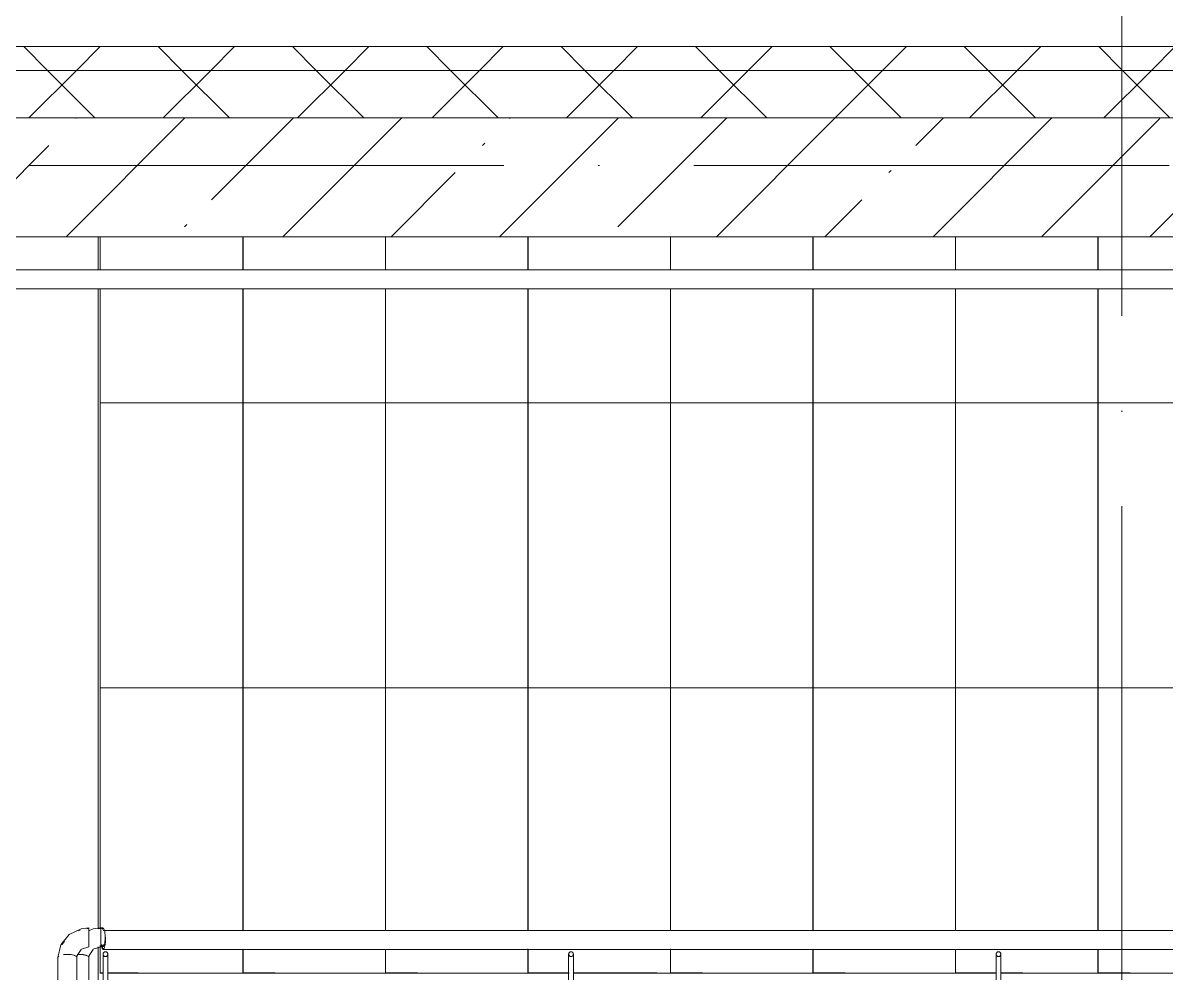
# Model space of a CAD drawing. Header units: millimetres. Extents: x -6467 to 105918, y -7090 to 92481.
# Drawn here: x 17737 to 20143, y 45931 to 47931 of the extents above; entities that cross this region are included whole.
import ezdxf

# ---------------------------------------------------------------- set-up
doc = ezdxf.new("R2010")
doc.units = ezdxf.units.MM
doc.linetypes.add('50_200_ШТРИХ_1Т_ш5_п1_п1_', pattern=[1400, 1000, -200, 0, -200])
for name, color, linetype, lineweight in [('A-FLOR', 7, 'Continuous', 9), ('A-WALL', 7, 'Continuous', 5), ('Ограждение', 7, 'Continuous', 9)]:
    doc.layers.add(name, color=color, linetype=linetype, lineweight=lineweight)
for name, color, linetype, lineweight, true_color in [('S-STRS-1', 7, 'Continuous', 9, 0xaaaaaa), ('S-STRS-2', 7, 'Continuous', 5, 0xbfbfbf), ('Оси-3', 7, '50_200_ШТРИХ_1Т_ш5_п1_п1_', 9, 0xaaaaaa)]:
    doc.layers.add(name, color=color, linetype=linetype, lineweight=lineweight, true_color=true_color)
pattern_1 = [(0, (21800, 45931.04), (0, 600), []), (90, (21800, 45931.04), (-600, 4e-14), [])]
pattern_2 = [(45, (0, 0), (-141.42136, 141.42136), []), (135, (0, 0), (-141.42136, -141.42136), [])]

# ---------------------------------------------------------------- blocks, each defined once
blk = doc.blocks.new('О_Элемент поручня_Пристенный_Двухуровневый_Труба_ГОСТ 87321 - О_Элемент поручня_Пристенный_Двухуровневый_Труба_ГОСТ 8732-78 2-21433407-АИ_План этажа Радиаторы_2')
at = {"layer": 'Ограждение'}
for p, q in [((-4640, 0), (280, 0)), ((280, -40), (-4640, -40))]:
    blk.add_line(p, q, dxfattribs=at)
blk = doc.blocks.new('О_Элемент поручня_Маршевый_Труба_ГОСТ 8732-78 - О_Элемент поручня_Маршевый_Труба_ГОСТ 8732-78-26169632-АИ_План этажа Радиаторы_2')
at = {"layer": 'Ограждение'}
for p, q in [((-13.2, 40), (-3902.6, 40)), ((-3898.2, 20), (-3898.4, 24.4)), ((-3902.6, 0), (-13.2, 0))]:
    blk.add_line(p, q, dxfattribs=at)
at = {"layer": 'Ограждение', "flags": 128}
for points in [[(-3898.4, 28.7), (-3898, 24.5), (-3897.9, 20)], [(-3902.6, 0), (-3903.7, 0.5), (-3904.7, 2), (-3905.6, 4.4), (-3906.3, 7.5)], [(-3905.9, 7.7), (-3905.1, 4.8), (-3904.2, 2.7), (-3903.1, 1.6), (-3902.1, 1.6), (-3901.1, 2.7)], [(-3897.9, 20), (-3898, 15.5), (-3898.4, 11.3), (-3898.9, 7.5), (-3899.7, 4.4), (-3900.6, 2), (-3901.6, 0.5), (-3902.6, 0)], [(-3900.1, 4.8), (-3899.3, 7.7), (-3898.7, 11.4), (-3898.4, 15.6), (-3898.2, 20)]]:
    blk.add_lwpolyline(points, dxfattribs=at)
blk = doc.blocks.new('О_Элемент поручня_Маршевый_Труба_ГОСТ 8732-78 - О_Элемент поручня_Маршевый_Труба_ГОСТ 8732-78-26169633-АИ_План этажа Радиаторы_2')
at = {"layer": 'Ограждение'}
blk.add_line((-3903.1, 1.6), (-3902.1, 1.6), dxfattribs=at)
at = {"layer": 'Ограждение', "flags": 128}
blk.add_lwpolyline([(-3902.6, 0), (-3903.7, 0.5), (-3904.7, 2), (-3905.6, 4.4), (-3906.3, 7.5)], dxfattribs=at)
blk = doc.blocks.new('О_Кронштейн_Форма Г_Круг_ГОСТ 2590-2006 - О_Кронштейн_Форма Г_Круг_ГОСТ 2590-2006-18969516-АИ_План этажа Радиаторы_2')
at = {"layer": 'Ограждение'}
for p, q in [((21685.8, 45871), (21685.8, 45946)), ((21695.8, 45946), (21695.8, 45871)), ((21685.8, 45871), (21690.8, 45871)), ((21690.8, 45871), (21695.8, 45871))]:
    blk.add_line(p, q, dxfattribs=at)
at = {"layer": 'Ограждение', "flags": 128}
for points in [[(21685.8, 45946), (21685.8, 45962.4), (21685.8, 45970.8), (21685.8, 45971)], [(21695.8, 45971), (21695.8, 45964.9), (21695.8, 45949.6), (21695.8, 45946)]]:
    blk.add_lwpolyline(points, dxfattribs=at)
at = {"layer": 'Ограждение'}
for start, end in [(90, 270), (270, 90)]:
    blk.add_arc((21690.8, 45971), 5, start, end, dxfattribs=at)
blk = doc.blocks.new('О_Кронштейн_Форма Г_Круг_ГОСТ 2590-2006 - О_Кронштейн_Форма Г_Круг_ГОСТ 2590-2006-V142-АИ_План этажа Радиаторы_2')
at = {"layer": 'Ограждение'}
for p, q in [((17905.8, 45871), (17905.8, 45946)), ((17915.8, 45946), (17915.8, 45871)), ((17905.8, 45871), (17906, 45871)), ((17915.6, 45871), (17915.8, 45871))]:
    blk.add_line(p, q, dxfattribs=at)
at = {"layer": 'Ограждение', "flags": 128}
for points in [[(17905.8, 45946), (17905.8, 45962.4), (17905.8, 45970.8), (17905.8, 45971)], [(17915.8, 45971), (17915.8, 45964.9), (17915.8, 45949.6), (17915.8, 45946)]]:
    blk.add_lwpolyline(points, dxfattribs=at)
at = {"layer": 'Ограждение'}
for start, end in [(150, 195), (225, 240), (285, 45)]:
    blk.add_arc((17910.8, 45971), 5, start, end, dxfattribs=at)
blk = doc.blocks.new('О_Элемент поручня_Маршевый_Труба_ГОСТ 1 - О_Элемент поручня_Маршевый_Труба_ГОСТ 8732-78 2-V377-АИ_План этажа Радиаторы_2')
at = {"layer": 'Ограждение'}
for p, q in [((-371.3, 40), (-6.4, 40)), ((-6.4, 0), (-371.3, 0))]:
    blk.add_line(p, q, dxfattribs=at)
for centre, start_param, end_param in [((-371.3, 20), 0, 0.261799), ((-371.3, 20), 5.609987, 6.283185), ((-371.3, 20), 4.712389, 5.385587), ((-6.4, 20), 5.834386, 6.283185), ((-6.4, 20), 4.975125, 5.161188), ((-6.4, 20), 4.712389, 4.936788), ((-371.3, 20), 2.917193, 3.141593), ((-371.3, 20), 3.141593, 4.712389), ((-6.4, 20), 3.141593, 4.712389)]:
    blk.add_ellipse(centre, major_axis=(0, 20), ratio=0.322266, start_param=start_param, end_param=end_param, dxfattribs=at)
blk = doc.blocks.new('О_Элемент поручня_Маршевый_Труба_ГОСТ 1 - О_Элемент поручня_Маршевый_Труба_ГОСТ 8732-78 2-V378-АИ_План этажа Радиаторы_2')
at = {"layer": 'Ограждение'}
for p, q in [((-273, 0), (-371.3, 0)), ((-113, 0), (-264.6, 0)), ((-6.4, 0), (-104.6, 0))]:
    blk.add_line(p, q, dxfattribs=at)
for centre, start_param, end_param in [((-371.3, 20), 4.712389, 4.965268), ((-6.4, 20), 4.712389, 4.936788), ((-371.3, 20), 2.879793, 3.141593), ((-371.3, 20), 3.141593, 3.590392), ((-371.3, 20), 4.039191, 4.712389), ((-6.4, 20), 3.141593, 4.712389)]:
    blk.add_ellipse(centre, major_axis=(0, 20), ratio=0.322266, start_param=start_param, end_param=end_param, dxfattribs=at)
blk = doc.blocks.new('О_Элемент поручня_Загиб_Труба_ГОСТ 1 - О_Элемент поручня_Загиб_Труба_ГОСТ 8732-78 2-V380-АИ_План этажа Радиаторы_2')
at = {"layer": 'Ограждение'}
for p, q in [((17854.4, 46020.2), (17857.5, 46021.6)), ((17871.4, 46024.5), (17875.8, 46025)), ((17875.8, 46013), (17875.8, 46026.5)), ((17875.8, 46025), (17875.8, 46024.7)), ((17875.8, 45987.6), (17875.8, 46013)), ((17819.5, 45991.6), (17824.9, 45998.1)), ((17875.8, 45989), (17875.8, 45988)), ((17875.8, 45986.5), (17875.8, 45988.6)), ((17875.8, 45986.5), (17860.1, 45981.4))]:
    blk.add_line(p, q, dxfattribs=at)
at = {"layer": 'Ограждение', "flags": 128}
for points in [[(17810.8, 45963.9), (17817, 45990.7), (17834.5, 46012.3), (17859.9, 46024.6), (17875.8, 46026.5)], [(17859.6, 45981), (17851.3, 45968.5), (17850.8, 45963.9)]]:
    blk.add_lwpolyline(points, dxfattribs=at)
at = {"layer": 'Ограждение'}
blk.add_ellipse((17830.8, 45963.9), major_axis=(20, 0), ratio=0.322266, start_param=0, end_param=1.642932, dxfattribs=at)
blk = doc.blocks.new('О_Элемент поручня_Загиб_Труба_ГОСТ 1 - О_Элемент поручня_Загиб_Труба_ГОСТ 8732-78 2-V381-АИ_План этажа Радиаторы_2')
at = {"layer": 'Ограждение'}
for p, q in [((17896.4, 46024.5), (17900.8, 46025)), ((17900.8, 46024.5), (17900.8, 46026.5)), ((17900.8, 46025), (17900.8, 46024.7)), ((17900.8, 45987.6), (17900.8, 45989.5)), ((17900.8, 45989), (17900.8, 45988)), ((17900.8, 45986.5), (17900.8, 45988.6)), ((17900.8, 45986.5), (17885.1, 45981.4))]:
    blk.add_line(p, q, dxfattribs=at)
at = {"layer": 'Ограждение', "flags": 128}
for points in [[(17875.8, 46020.2), (17884.9, 46024.6), (17900.8, 46026.5)], [(17884.6, 45981), (17876.3, 45968.5), (17875.8, 45963.9)]]:
    blk.add_lwpolyline(points, dxfattribs=at)
at = {"layer": 'Ограждение'}
blk.add_ellipse((17855.8, 45963.9), major_axis=(20, 0), ratio=0.322266, start_param=0, end_param=1.570796, dxfattribs=at)
blk = doc.blocks.new('О_Элемент поручня_Площадочный_Одноуровневый_ГОСТ 1 - О_Элемент поручня_Площадочный_Одноуровневый_ГОСТ 8732-78 2-V385-АИ_План этажа Радиаторы_2')
at = {"layer": 'Ограждение'}
for p, q in [((9.4, 40), (4.7, 40)), ((9.4, 37.3), (9.4, 40)), ((9.4, 20), (9.4, 40)), ((9.4, 38.5), (9.4, 36)), ((9.4, 0), (9.4, 20)), ((9.4, 2.1), (9.4, 1.5)), ((9.4, 0), (9.4, 2)), ((4.7, 0), (9.4, 0))]:
    blk.add_line(p, q, dxfattribs=at)
at = {"layer": 'Ограждение', "flags": 128}
for points in [[(4.7, 40), (3.7, 39.5), (2.7, 38), (1.8, 35.6), (1, 32.5), (0.5, 28.7), (0.1, 24.5), (0, 20)], [(2.2, 35.2), (3.2, 37.3), (4.2, 38.4), (5.2, 38.4), (6.3, 37.3), (7.2, 35.2)], [(7.7, 35.6), (6.8, 38), (5.8, 39.5), (4.7, 40)], [(0, 20), (0.1, 15.5), (0.5, 11.3), (1, 7.5), (1.8, 4.4), (2.7, 2), (3.7, 0.5), (4.7, 0)], [(6.3, 2.7), (5.2, 1.6), (4.2, 1.6), (3.2, 2.7)], [(4.7, 0), (5.8, 0.5), (6.8, 2)]]:
    blk.add_lwpolyline(points, dxfattribs=at)
blk = doc.blocks.new('О_Элемент поручня_Площадочный_Одноуровневый_ГОСТ 1 - О_Элемент поручня_Площадочный_Одноуровневый_ГОСТ 8732-78 2-V386-АИ_План этажа Радиаторы_2')
at = {"layer": 'Ограждение'}
for p, q in [((9.4, 40), (6.8, 40)), ((9.4, 37.3), (9.4, 40)), ((9.4, 35.6), (9.4, 40)), ((9.4, 38.5), (9.4, 37.9)), ((9.4, 0), (9.4, 2.7)), ((9.4, 0), (9.4, 2)), ((4.7, 0), (9.4, 0))]:
    blk.add_line(p, q, dxfattribs=at)
at = {"layer": 'Ограждение', "flags": 128}
for points in [[(1.8, 4.4), (2.7, 2), (3.7, 0.5), (4.7, 0)], [(6.3, 2.7), (5.2, 1.6), (4.2, 1.6), (3.2, 2.7)], [(4.7, 0), (5.8, 0.5), (6.8, 2)]]:
    blk.add_lwpolyline(points, dxfattribs=at)

msp = doc.modelspace()

# ---------------------------------------------------------------- hatches: boundary and pattern name
at = {"layer": 'A-WALL'}
h = msp.add_hatch(dxfattribs=at)
h.set_pattern_fill('FP_125', color=256, style=0, pattern_type=2)
h.set_pattern_definition(pattern_2)
h.paths.add_polyline_path([(23650, 47831), (23700, 47831), (23700, 47881), (15800, 47881), (15800, 47831), (22760.4, 47831)])
h.paths.add_polyline_path([(14800, 47831), (14800, 47881), (13465, 47881), (13465, 47831), (14455.5, 47831)])
h.paths.add_polyline_path([(5600, 47831), (5600, 47881), (-2550, 47881), (-2550, 47831), (2828.5, 47831)])
h = msp.add_hatch(dxfattribs=at)
h.set_pattern_fill('FP_125', color=256, style=0, pattern_type=2)
h.set_pattern_definition(pattern_2)
h.paths.add_polyline_path([(23550, 47731), (23650, 47731), (23650, 47831), (15800, 47831), (15800, 47731), (22760.4, 47731)])
h.paths.add_polyline_path([(14800, 47731), (14800, 47831), (13465, 47831), (13465, 47731), (14455.5, 47731)])
h.paths.add_polyline_path([(5600, 47731), (5600, 47831), (-2450, 47831), (-2450, 47731), (2828.5, 47731)])
h = msp.add_hatch(dxfattribs=at)
h.set_pattern_fill('FP_1', color=256, style=0, pattern_type=2)
h.set_pattern_definition([(45, (0, 0), (-228.0985, 228.0985), []), (45, (228.1, 0), (-228.0985, 228.0985), [403.225, -80.645, 6.706, -73.939])])
h.paths.add_polyline_path([(23050, 47481), (23550, 47481), (23550, 47731), (15800, 47731), (15800, 47481), (22760.4, 47481)])
h.paths.add_polyline_path([(14600, 47481), (14800, 47481), (14800, 47731), (14600, 47731), (14600, 47555.3)])
at = {"layer": 'S-STRS-2'}
h = msp.add_hatch(dxfattribs=at)
h.set_pattern_fill('FP_25', color=256, style=0, pattern_type=2)
h.set_pattern_definition(pattern_1)
h.paths.add_polyline_path([(17906, 45931), (17907.2, 45946), (17915.6, 45946), (17915.6, 45931), (18200, 45932.9), (18200, 45981), (17905.2, 45983), (17902.8, 45988.8), (17900.8, 46015.2), (17901.7, 46023.6), (17910.7, 46021), (18200, 46021), (18200, 47371), (17900, 47371), (17900, 45931)])
h.paths.add_polyline_path([(17910.8, 45955), (17906.5, 45957.3), (17907.2, 45961), (17915.1, 45957.3), (17913.3, 45955.1), (17910.9, 45955)])
h.paths.add_polyline_path([(17910.8, 45966), (17906.6, 45971.4), (17910.8, 45976), (17914.3, 45974.6), (17911.1, 45966.9)])
h.paths.add_polyline_path([(17900, 47411), (18200, 47411), (18200, 47481), (17900, 47481)])
h = msp.add_hatch(dxfattribs=at)
h.set_pattern_fill('FP_25', color=256, style=0, pattern_type=2)
h.set_pattern_definition(pattern_1)
h.paths.add_polyline_path([(18200, 45931), (18500, 45932.9), (18500, 45981), (18200, 45981)])
h.paths.add_polyline_path([(18200, 46021), (18500, 46021), (18500, 47371), (18200, 47371), (18200, 46084.3)])
h.paths.add_polyline_path([(18200, 47411), (18500, 47411), (18500, 47481), (18200, 47481)])
h = msp.add_hatch(dxfattribs=at)
h.set_pattern_fill('FP_25', color=256, style=0, pattern_type=2)
h.set_pattern_definition(pattern_1)
h.paths.add_polyline_path([(18500, 45931), (18800, 45932.9), (18800, 45981), (18500, 45981)])
h.paths.add_polyline_path([(18500, 46021), (18800, 46021), (18800, 47371), (18500, 47371), (18500, 46084.3)])
h.paths.add_polyline_path([(18800, 47411), (18800, 47481), (18500, 47481), (18500, 47411)])
h = msp.add_hatch(dxfattribs=at)
h.set_pattern_fill('FP_25', color=256, style=0, pattern_type=2)
h.set_pattern_definition(pattern_1)
h.paths.add_polyline_path([(19063.1, 45931), (19100, 45932.9), (19100, 45981), (18800, 45981), (18800, 45931), (18886, 45931), (18887.2, 45946), (18895.6, 45946), (18895.6, 45931), (19023.2, 45931)])
h.paths.add_polyline_path([(18890.8, 45955), (18886.5, 45957.3), (18887.2, 45961), (18895.1, 45957.3), (18893.3, 45955.1), (18890.9, 45955)])
h.paths.add_polyline_path([(18890.8, 45966), (18886.5, 45971), (18890.8, 45976), (18894, 45973.9), (18891.1, 45966.9)])
h.paths.add_polyline_path([(19023.2, 46021), (19100, 46021), (19100, 47371), (18800, 47371), (18800, 46021)])
h.paths.add_polyline_path([(18800, 47411), (19100, 47411), (19100, 47481), (18800, 47481)])
h = msp.add_hatch(dxfattribs=at)
h.set_pattern_fill('FP_25', color=256, style=0, pattern_type=2)
h.set_pattern_definition(pattern_1)
h.paths.add_polyline_path([(19100, 45931), (19400, 45932.9), (19400, 45981), (19100, 45981)])
h.paths.add_polyline_path([(19100, 46021), (19400, 46021), (19400, 47371), (19100, 47371), (19100, 46084.3)])
h.paths.add_polyline_path([(19100, 47411), (19400, 47411), (19400, 47481), (19100, 47481)])
h = msp.add_hatch(dxfattribs=at)
h.set_pattern_fill('FP_25', color=256, style=0, pattern_type=2)
h.set_pattern_definition(pattern_1)
h.paths.add_polyline_path([(19400, 45931), (19700, 45932.9), (19700, 45981), (19400, 45981)])
h.paths.add_polyline_path([(19438.4, 46021), (19700, 46021), (19700, 47371), (19400, 47371), (19400, 46021)])
h.paths.add_polyline_path([(19700, 47411), (19700, 47481), (19400, 47481), (19400, 47411), (19438.4, 47411)])
h = msp.add_hatch(dxfattribs=at)
h.set_pattern_fill('FP_25', color=256, style=0, pattern_type=2)
h.set_pattern_definition(pattern_1)
h.paths.add_polyline_path([(19700, 45931), (19786, 45931), (19787.2, 45946), (19795.6, 45946), (19795.6, 45931), (20000, 45932.9), (20000, 45981), (19700, 45981), (19700, 45946)])
h.paths.add_polyline_path([(19790.8, 45955), (19786.5, 45957.3), (19787.2, 45961), (19795.1, 45957.3), (19793.3, 45955.1), (19790.9, 45955)])
h.paths.add_polyline_path([(19790.8, 45966), (19786.5, 45971), (19790.8, 45976), (19794, 45973.9), (19791.1, 45966.9)])
h.paths.add_polyline_path([(20000, 46021), (20000, 47371), (19700, 47371), (19700, 46021), (19853.7, 46021)])
h.paths.add_polyline_path([(20000, 47411), (20000, 47481), (19700, 47481), (19700, 47411)])
h = msp.add_hatch(dxfattribs=at)
h.set_pattern_fill('FP_25', color=256, style=0, pattern_type=2)
h.set_pattern_definition(pattern_1)
h.paths.add_polyline_path([(20000, 45931), (20300, 45932.9), (20300, 45981), (20000, 45981)])
h.paths.add_polyline_path([(20000, 46021), (20300, 46021), (20300, 47371), (20000, 47371), (20000, 46084.3)])
h.paths.add_polyline_path([(20000, 47411), (20300, 47411), (20300, 47481), (20000, 47481)])

# ---------------------------------------------------------------- linework, layer by layer
at = {"layer": 'A-FLOR'}
for p, q in [((17895.8, 47411), (17895.8, 47481)), ((17895.8, 46024.6), (17895.8, 47371)), ((17895.8, 45865.5), (17895.8, 45986.3))]:
    msp.add_line(p, q, dxfattribs=at)
at = {"layer": 'A-WALL'}
for p, q in [((23700, 47881), (15800, 47881)), ((23650, 47831), (15800, 47831)), ((23550, 47731), (15800, 47731)), ((15800, 47481), (23300, 47481))]:
    msp.add_line(p, q, dxfattribs=at)
at = {"layer": 'S-STRS-1'}
for p, q in [((17900, 47411), (17900, 47481)), ((18200, 47411), (18200, 47481)), ((18200, 47411), (18200, 47481)), ((18500, 47411), (18500, 47481)), ((18500, 47411), (18500, 47481)), ((18800, 47411), (18800, 47481)), ((18800, 47411), (18800, 47481)), ((19100, 47411), (19100, 47481)), ((19100, 47411), (19100, 47481)), ((19400, 47411), (19400, 47481)), ((19400, 47411), (19400, 47481)), ((19700, 47411), (19700, 47481)), ((19700, 47411), (19700, 47481)), ((20000, 47411), (20000, 47481)), ((20000, 47411), (20000, 47481)), ((17900, 46024.3), (17900, 47371)), ((18200, 46020.4), (18200, 47371)), ((18200, 46020.4), (18200, 47371)), ((18500, 46020.3), (18500, 47371)), ((18500, 46020.3), (18500, 47371)), ((18800, 46020.2), (18800, 47371)), ((18800, 46020.2), (18800, 47371)), ((19100, 46020.1), (19100, 47371)), ((19100, 46020.1), (19100, 47371)), ((19400, 46020.5), (19400, 47371)), ((19400, 46020.5), (19400, 47371)), ((19700, 46020.5), (19700, 47371)), ((19700, 46020.5), (19700, 47371)), ((20000, 46020.5), (20000, 47371)), ((20000, 46020.5), (20000, 47371)), ((17900, 45931), (17900, 45989.5)), ((18200, 45931), (18200, 45981.7)), ((18200, 45931), (18200, 45981.7)), ((18500, 45931), (18500, 45981.8)), ((18500, 45931), (18500, 45981.8)), ((18800, 45931), (18800, 45981.9)), ((18800, 45931), (18800, 45981.9)), ((19100, 45931), (19100, 45982)), ((19100, 45931), (19100, 45982)), ((19400, 45931), (19400, 45981.5)), ((19400, 45931), (19400, 45981.5)), ((19700, 45931), (19700, 45981.5)), ((19700, 45931), (19700, 45981.5)), ((20000, 45931), (20000, 45981.5)), ((20000, 45931), (20000, 45981.5)), ((17906.6, 45931), (17900, 45931)), ((18200, 45931), (17915.1, 45931)), ((18500, 45931), (18200, 45931)), ((18800, 45931), (18500, 45931)), ((18886.6, 45931), (18800, 45931)), ((19100, 45931), (18895.1, 45931)), ((19400, 45931), (19100, 45931)), ((19700, 45931), (19400, 45931)), ((19786.6, 45931), (19700, 45931)), ((20000, 45931), (19795.1, 45931)), ((20300, 45931), (20000, 45931))]:
    msp.add_line(p, q, dxfattribs=at)
at = {"layer": 'Оси-3'}
for p, q in [((20050, -5889.7), (20050, 49636.1)), ((25750, 47631), (-5267.3, 47631))]:
    msp.add_line(p, q, dxfattribs=at)

# ---------------------------------------------------------------- block references
at = {"layer": 'Ограждение'}
for name, p in [('О_Элемент поручня_Пристенный_Двухуровневый_Труба_ГОСТ 87321 - О_Элемент поручня_Пристенный_Двухуровневый_Труба_ГОСТ 8732-78 2-21433407-АИ_План этажа Радиаторы_2', (22198.9, 47411)), ('О_Элемент поручня_Загиб_Труба_ГОСТ 1 - О_Элемент поручня_Загиб_Труба_ГОСТ 8732-78 2-V380-АИ_План этажа Радиаторы_2', (0, 0)), ('О_Элемент поручня_Загиб_Труба_ГОСТ 1 - О_Элемент поручня_Загиб_Труба_ГОСТ 8732-78 2-V381-АИ_План этажа Радиаторы_2', (0, 0)), ('О_Элемент поручня_Маршевый_Труба_ГОСТ 8732-78 - О_Элемент поручня_Маршевый_Труба_ГОСТ 8732-78-26169632-АИ_План этажа Радиаторы_2', (21808.7, 45981)), ('О_Элемент поручня_Маршевый_Труба_ГОСТ 8732-78 - О_Элемент поручня_Маршевый_Труба_ГОСТ 8732-78-26169633-АИ_План этажа Радиаторы_2', (21808.7, 45981)), ('О_Кронштейн_Форма Г_Круг_ГОСТ 2590-2006 - О_Кронштейн_Форма Г_Круг_ГОСТ 2590-2006-V142-АИ_План этажа Радиаторы_2', (0, 0)), ('О_Кронштейн_Форма Г_Круг_ГОСТ 2590-2006 - О_Кронштейн_Форма Г_Круг_ГОСТ 2590-2006-18969516-АИ_План этажа Радиаторы_2', (-3780, 0)), ('О_Кронштейн_Форма Г_Круг_ГОСТ 2590-2006 - О_Кронштейн_Форма Г_Круг_ГОСТ 2590-2006-V142-АИ_План этажа Радиаторы_2', (980, 0)), ('О_Кронштейн_Форма Г_Круг_ГОСТ 2590-2006 - О_Кронштейн_Форма Г_Круг_ГОСТ 2590-2006-18969516-АИ_План этажа Радиаторы_2', (-2800, 0)), ('О_Кронштейн_Форма Г_Круг_ГОСТ 2590-2006 - О_Кронштейн_Форма Г_Круг_ГОСТ 2590-2006-V142-АИ_План этажа Радиаторы_2', (1880, 0)), ('О_Кронштейн_Форма Г_Круг_ГОСТ 2590-2006 - О_Кронштейн_Форма Г_Круг_ГОСТ 2590-2006-18969516-АИ_План этажа Радиаторы_2', (-1900, 0))]:
    msp.add_blockref(name, p, dxfattribs=at)
for name, p, rotation in [('О_Элемент поручня_Площадочный_Одноуровневый_ГОСТ 1 - О_Элемент поручня_Площадочный_Одноуровневый_ГОСТ 8732-78 2-V385-АИ_План этажа Радиаторы_2', (17910.2, 46026.5), 180), ('О_Элемент поручня_Площадочный_Одноуровневый_ГОСТ 1 - О_Элемент поручня_Площадочный_Одноуровневый_ГОСТ 8732-78 2-V386-АИ_План этажа Радиаторы_2', (17910.2, 46026.5), 180), ('О_Элемент поручня_Маршевый_Труба_ГОСТ 1 - О_Элемент поручня_Маршевый_Труба_ГОСТ 8732-78 2-V377-АИ_План этажа Радиаторы_2', (17850.8, 45970.4), 89.99999999999973), ('О_Элемент поручня_Маршевый_Труба_ГОСТ 1 - О_Элемент поручня_Маршевый_Труба_ГОСТ 8732-78 2-V378-АИ_План этажа Радиаторы_2', (17875.8, 45970.4), 89.99999999999973)]:
    msp.add_blockref(name, p, dxfattribs=dict(at, rotation=rotation))

doc.saveas('drawing.dxf')
